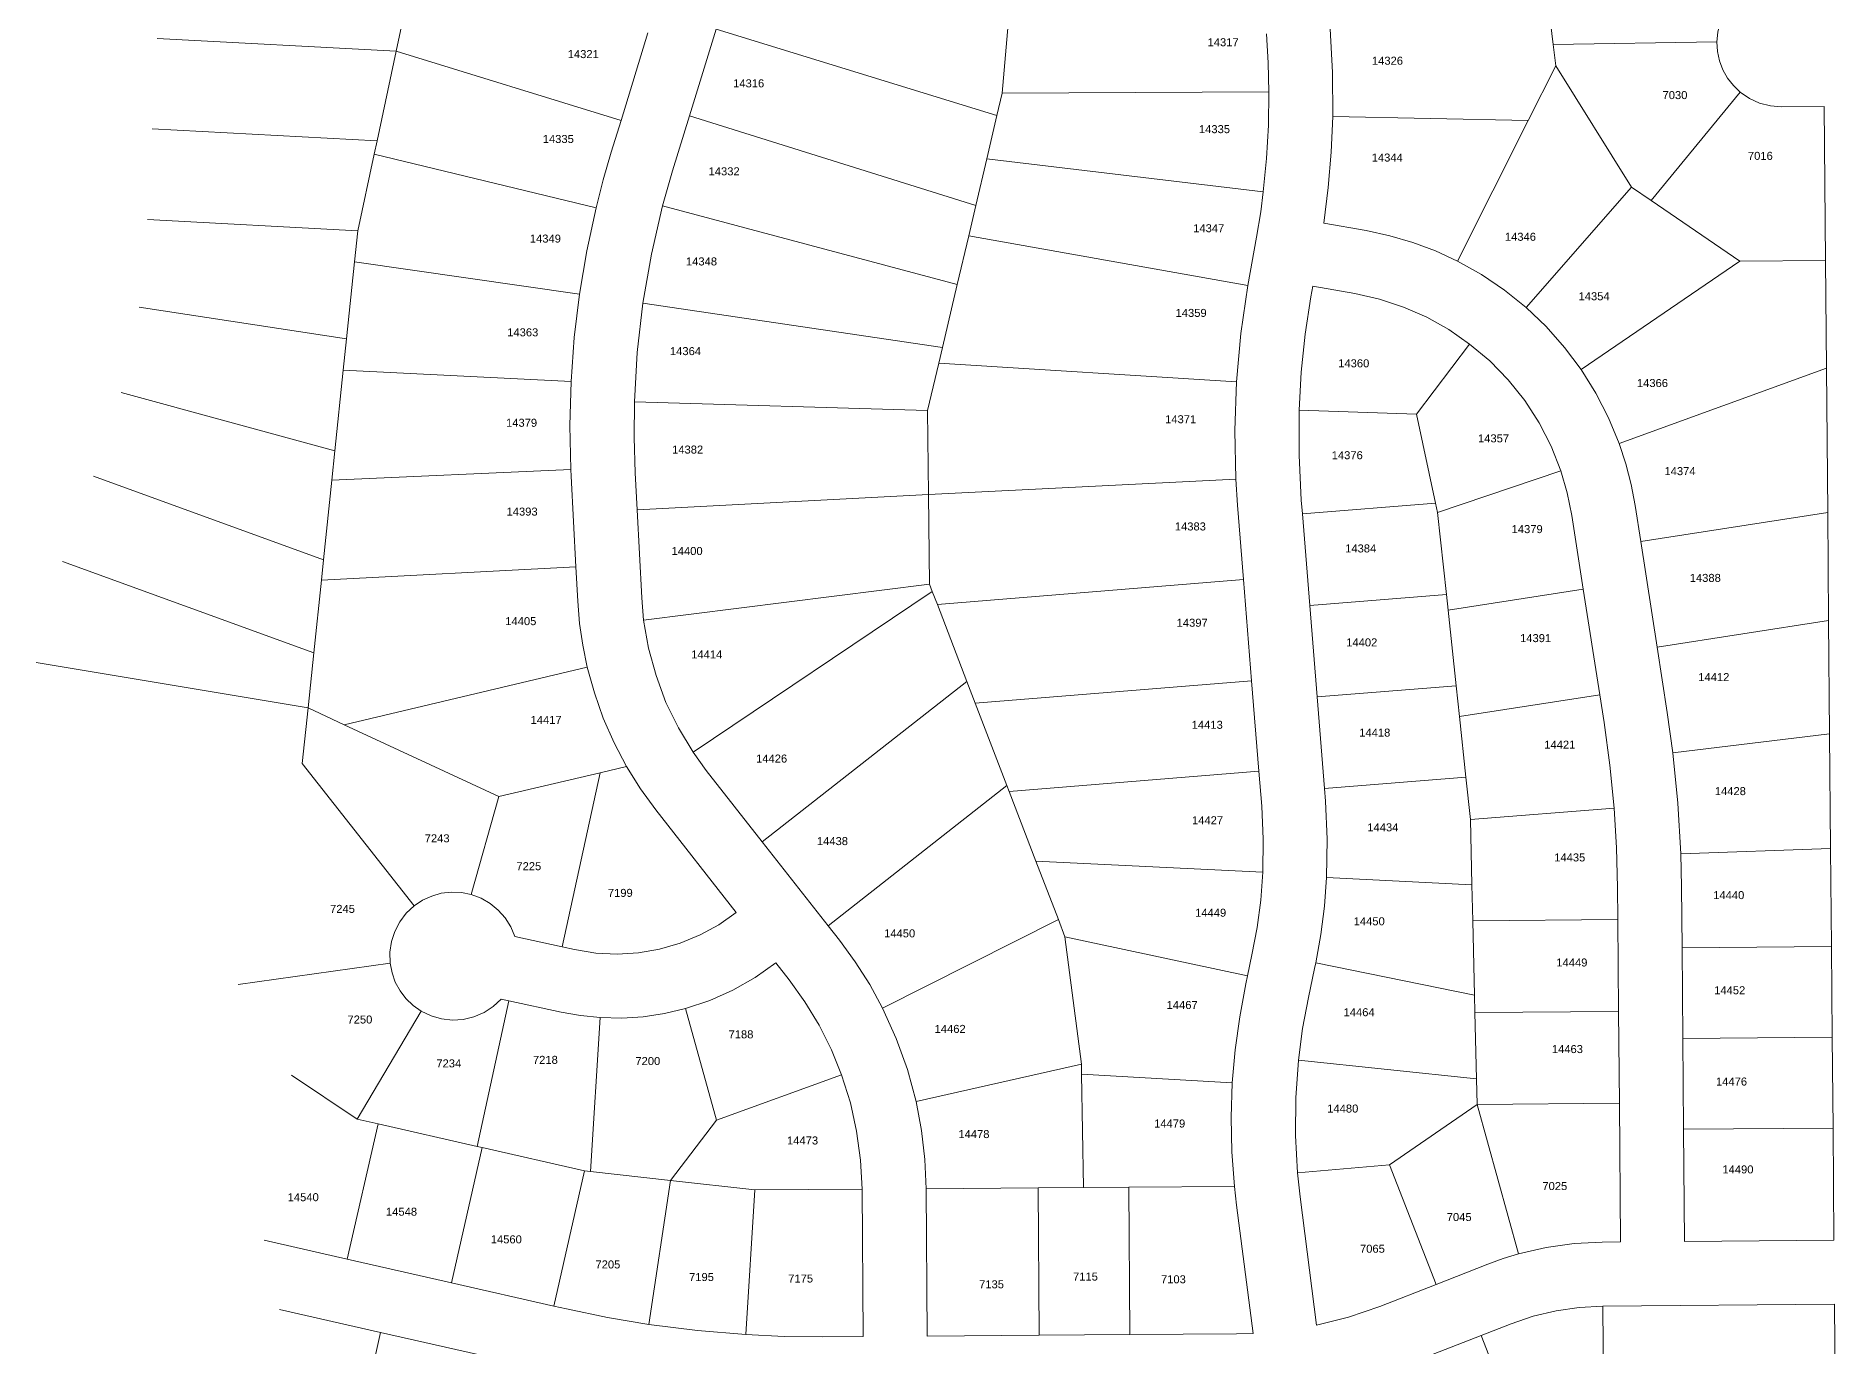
# Model space of a CAD drawing. Header units: feet. Extents: x 865220 to 2843432, y -2240498 to 970288.
# Drawn here: x 2828860 to 2830547, y 962929 to 964156 of the extents above; entities that cross this region are included whole.
import ezdxf
from ezdxf.enums import TextEntityAlignment as Align

# ---------------------------------------------------------------- set-up
doc = ezdxf.new("R2010")
doc.units = ezdxf.units.FT
doc.header["$LTSCALE"] = 0.015
doc.header["$MEASUREMENT"] = 0
doc.layers.add('Dakota County Addresses', color=7, linetype='Continuous')
doc.layers.add('Dakota County Parcels', color=7, linetype='Continuous')
doc.styles.add('Dimensions 100', font='arial.ttf')

# ---------------------------------------------------------------- blocks, each defined once
blk = doc.blocks.new('ACMAP_ANN_TEMPLATE_Dakota County Addresses')
at = {"layer": 'Dakota County Addresses', "style": 'Dimensions 100'}
blk.add_attdef('DakotaCountyAddress', text='', height=50, dxfattribs=at).set_placement((0, 0), align=Align.CENTER)

msp = doc.modelspace()

# ---------------------------------------------------------------- linework, layer by layer
at = {"layer": 'Dakota County Parcels', "lineweight": 5, "ltscale": 100}
for p, q in [((2829197.9, 964142.3), (2829215.9, 964226.5)), ((2830278.2, 964179.4), (2830282.1, 964148.4)), ((2828973.9, 964154.3), (2829197.9, 964142.3)), ((2829408.5, 964077.5), (2829433.7, 964159.5)), ((2829472.6, 964081.7), (2829497.6, 964162.9)), ((2829497.6, 964162.9), (2829760.8, 964081.9)), ((2829765.7, 964102.8), (2829771.3, 964167.6)), ((2829179.9, 964058.2), (2829197.9, 964142.3)), ((2829197.9, 964142.3), (2829408.5, 964077.5)), ((2830282.1, 964148.4), (2830435.4, 964150.9)), ((2830282.1, 964148.4), (2830284.6, 964128.7)), ((2830258.6, 964077.2), (2830284.6, 964128.7)), ((2830284.6, 964128.7), (2830355.5, 964015)), ((2829760.8, 964081.9), (2829765.7, 964102.8)), ((2829765.7, 964102.8), (2830015.6, 964104.2)), ((2830373.8, 964002.5), (2830457.3, 964103.9)), ((2830495.9, 964090.3), (2830535.9, 964090.6)), ((2830537.2, 963946.3), (2830535.9, 964090.6)), ((2828969.3, 964069.5), (2829179.9, 964058.2)), ((2829399.4, 964047.7), (2829408.5, 964077.5)), ((2829456.7, 964030.1), (2829472.6, 964081.7)), ((2829472.6, 964081.7), (2829741, 963997.8)), ((2829751.2, 964041.4), (2829760.8, 964081.9)), ((2830075.4, 964081.2), (2830258.6, 964077.2)), ((2830192.2, 963945.7), (2830258.6, 964077.2)), ((2829177.2, 964045.8), (2829179.9, 964058.2)), ((2829161.9, 963974.1), (2829177.2, 964045.8)), ((2829177.2, 964045.8), (2829385.1, 963995.6)), ((2829741, 963997.8), (2829751.2, 964041.4)), ((2829751.2, 964041.4), (2830010.3, 964010.5)), ((2829456.7, 964030.1), (2829447.4, 963997.5)), ((2830007.9, 963991.8), (2830010.3, 964010.5)), ((2830256.7, 963902.2), (2830355.5, 964015)), ((2830355.5, 964015), (2830373.8, 964002.5)), ((2830373.8, 964002.5), (2830456.9, 963945.6)), ((2829447.4, 963997.5), (2829723.5, 963923.6)), ((2829734.3, 963969.3), (2829741, 963997.8)), ((2830004, 963968), (2830007.9, 963991.8)), ((2828964.8, 963984.6), (2829161.9, 963974.1)), ((2829158.8, 963945.1), (2829161.9, 963974.1)), ((2829723.5, 963923.6), (2829734.3, 963969.3)), ((2829734.3, 963969.3), (2829996, 963922.8)), ((2829996, 963922.8), (2830004, 963968)), ((2830067, 963981.3), (2830106.7, 963974.2)), ((2829151.3, 963873), (2829158.8, 963945.1)), ((2829158.8, 963945.1), (2829369.5, 963914.8)), ((2830308.3, 963844), (2830456.9, 963945.6)), ((2830456.9, 963945.6), (2830537.2, 963946.3)), ((2830538, 963845.4), (2830537.2, 963946.3)), ((2829709.7, 963864.7), (2829723.5, 963923.6)), ((2830055, 963912.3), (2830056.8, 963922.2)), ((2830056.8, 963922.2), (2830096.2, 963915.2)), ((2828957, 963902.5), (2829151.3, 963873)), ((2829428.9, 963906.3), (2829709.7, 963864.7)), ((2829148.2, 963843.4), (2829151.3, 963873)), ((2830153.8, 963802.4), (2830203.7, 963868)), ((2829695.8, 963805.8), (2829706.2, 963850)), ((2829706.2, 963850), (2829709.7, 963864.7)), ((2829706.2, 963850), (2829985.1, 963832.5)), ((2829140.3, 963767.9), (2829148.2, 963843.4)), ((2829148.2, 963843.4), (2829361.7, 963832.9)), ((2830343.8, 963774.8), (2830538, 963845.4)), ((2830539.2, 963710.2), (2830538, 963845.4)), ((2828940.1, 963822.6), (2829140.3, 963767.9)), ((2829421, 963813.7), (2829695.8, 963805.8)), ((2829696.6, 963727.1), (2829695.8, 963805.8)), ((2830043.9, 963806), (2830153.8, 963802.4)), ((2830153.8, 963802.4), (2830171.8, 963719)), ((2829137.5, 963740.5), (2829140.3, 963767.9)), ((2829137.5, 963740.5), (2829361.5, 963750.6)), ((2829361.5, 963750.6), (2829361.8, 963744.2)), ((2830173.7, 963710.1), (2830289.2, 963749.3)), ((2828914.1, 963744.3), (2829129.7, 963666)), ((2829129.7, 963666), (2829137.5, 963740.5)), ((2829366.3, 963659.3), (2829361.8, 963744.2)), ((2829423.5, 963712.7), (2829421.7, 963747.3)), ((2829696.6, 963727.1), (2829984.5, 963741.5)), ((2829984.5, 963741.5), (2829986.1, 963717)), ((2829423.5, 963712.7), (2829696.6, 963727.1)), ((2829697.6, 963643.2), (2829696.6, 963727.1)), ((2829986.1, 963717), (2829991.8, 963647.3)), ((2830047, 963708.9), (2830045.9, 963721.8)), ((2830047, 963708.9), (2830171.8, 963719)), ((2830171.8, 963719), (2830173.7, 963710.1)), ((2830358.7, 963716.7), (2830364, 963682.9)), ((2829427.9, 963630.2), (2829423.5, 963712.7)), ((2830047, 963708.9), (2830053.9, 963623.2)), ((2830173.7, 963710.1), (2830181.9, 963633.5)), ((2830299.4, 963707.5), (2830310.2, 963638.3)), ((2830364, 963682.9), (2830539.2, 963710.2)), ((2830540.1, 963609.1), (2830539.2, 963710.2)), ((2830364, 963682.9), (2830379.4, 963584.1)), ((2828885.1, 963664.4), (2829120.6, 963578.9)), ((2829127.7, 963646.8), (2829129.7, 963666)), ((2829127.7, 963646.8), (2829366.3, 963659.3)), ((2829368, 963627.1), (2829366.3, 963659.3)), ((2829120.6, 963578.9), (2829127.7, 963646.8)), ((2829429.7, 963609.3), (2829697.6, 963643.2)), ((2829476, 963485.7), (2829700.2, 963636.2)), ((2829697.6, 963643.2), (2829700.2, 963636.2)), ((2829700.2, 963636.2), (2829704.9, 963624.1)), ((2829704.9, 963624.1), (2829991.8, 963647.3)), ((2829991.8, 963647.3), (2829999.4, 963552.6)), ((2830053.9, 963623.2), (2830181.9, 963633.5)), ((2830181.9, 963633.5), (2830183.5, 963618.6)), ((2830183.5, 963618.6), (2830310.2, 963638.3)), ((2830310.2, 963638.3), (2830325.6, 963539.5)), ((2829427.9, 963630.2), (2829429.7, 963609.3)), ((2829704.9, 963624.1), (2829732.6, 963552)), ((2830053.9, 963623.2), (2830060.8, 963537.5)), ((2830183.5, 963618.6), (2830191, 963548)), ((2830379.4, 963584.1), (2830540.1, 963609.1)), ((2830541, 963502.9), (2830540.1, 963609.1)), ((2830379.4, 963584.1), (2830388.9, 963522.9)), ((2828860.3, 963569.8), (2829115.2, 963527.2)), ((2829115.2, 963527.2), (2829120.6, 963578.9)), ((2829149.1, 963511.4), (2829376.8, 963565.4)), ((2829540.9, 963401.7), (2829732.6, 963552)), ((2829732.6, 963552), (2829740.4, 963531.7)), ((2829740.4, 963531.7), (2829999.4, 963552.6)), ((2829999.4, 963552.6), (2830006.2, 963467.9)), ((2830060.8, 963537.5), (2830191, 963548)), ((2830191, 963548), (2830194.1, 963519.1)), ((2829740.4, 963531.7), (2829770.1, 963454.4)), ((2830060.8, 963537.5), (2830067.7, 963451.7)), ((2830194.1, 963519.1), (2830325.6, 963539.5)), ((2830325.6, 963539.5), (2830329.6, 963513.6)), ((2829109.7, 963475.1), (2829115.2, 963527.2)), ((2829115.2, 963527.2), (2829149.1, 963511.4)), ((2830194.1, 963519.1), (2830200.2, 963462.4)), ((2830394.1, 963485.2), (2830388.9, 963522.9)), ((2829149.1, 963511.4), (2829294, 963444.1)), ((2830394.1, 963485.2), (2830541, 963502.9)), ((2830541.9, 963395.5), (2830541, 963502.9)), ((2829476, 963485.7), (2829488.4, 963468.6)), ((2829109.7, 963475.1), (2829214.7, 963341.9)), ((2829294, 963444.1), (2829388.8, 963466.5)), ((2829353.3, 963303.4), (2829388.8, 963466.5)), ((2829388.8, 963466.5), (2829413.7, 963472.4)), ((2829488.4, 963468.6), (2829540.9, 963401.7)), ((2829772.2, 963449), (2830006.2, 963467.9)), ((2830006.2, 963467.9), (2830008.9, 963435.2)), ((2830067.7, 963451.7), (2830200.2, 963462.4)), ((2830200.2, 963462.4), (2830204.4, 963422.7)), ((2829602.6, 963323), (2829770.1, 963454.4)), ((2829770.1, 963454.4), (2829772.2, 963449)), ((2829772.2, 963449), (2829797.3, 963383.6)), ((2830067.7, 963451.7), (2830068.7, 963440)), ((2829268.1, 963352.5), (2829294, 963444.1)), ((2829441.2, 963431.6), (2829516.5, 963335.6)), ((2830204.4, 963422.7), (2830339, 963433.3)), ((2830205.9, 963361.4), (2830204.4, 963422.7)), ((2829540.9, 963401.7), (2829602.6, 963323)), ((2830401.5, 963390.5), (2830541.9, 963395.5)), ((2830542.7, 963303.7), (2830541.9, 963395.5)), ((2829797.3, 963383.6), (2830009.8, 963373.2)), ((2829797.3, 963383.6), (2829818.3, 963328.9)), ((2830402.2, 963359.5), (2830401.5, 963390.5)), ((2830069.7, 963368.5), (2830205.9, 963361.4)), ((2830206.7, 963327.8), (2830205.9, 963361.4)), ((2830342.5, 963329), (2830342.2, 963359)), ((2830402.7, 963302.5), (2830402.2, 963359.5)), ((2829653.6, 963245.9), (2829818.3, 963328.9)), ((2829818.3, 963328.9), (2829824.4, 963312.9)), ((2830206.7, 963327.8), (2830342.5, 963329)), ((2830208.4, 963258), (2830206.7, 963327.8)), ((2830343.2, 963243), (2830342.5, 963329)), ((2829309, 963313), (2829353.3, 963303.4)), ((2829602.6, 963323), (2829613.1, 963309.6)), ((2829824.4, 963312.9), (2829995.5, 963276.3)), ((2829824.4, 963312.9), (2829839.9, 963193.4)), ((2829353.3, 963303.4), (2829365, 963300.8)), ((2829995.5, 963276.3), (2829999.7, 963295.8)), ((2830402.7, 963302.5), (2830542.7, 963303.7)), ((2830403.5, 963217.5), (2830402.7, 963302.5)), ((2830543.4, 963218.7), (2830542.7, 963303.7)), ((2829049.7, 963268.1), (2829192.2, 963288.2)), ((2829553.5, 963288.3), (2829565.9, 963272.6)), ((2829993.9, 963268.7), (2829995.5, 963276.3)), ((2830052.6, 963256.1), (2830058.4, 963283.2)), ((2830058.4, 963283.2), (2830059.5, 963288.4)), ((2830059.5, 963288.4), (2830208.4, 963258)), ((2829161.3, 963142.1), (2829221.2, 963243.1)), ((2829273.8, 963116.5), (2829303.4, 963252.8)), ((2829296.2, 963254.4), (2829303.4, 963252.8)), ((2829303.4, 963252.8), (2829352.3, 963242.2)), ((2829468.9, 963245.6), (2829498, 963141.1)), ((2830208.7, 963241.8), (2830208.4, 963258)), ((2830208.7, 963241.8), (2830343.2, 963243)), ((2830344, 963157), (2830343.2, 963243)), ((2829380, 963093.1), (2829388.9, 963237.1)), ((2830210.2, 963179.9), (2830208.7, 963241.8)), ((2830403.5, 963217.5), (2830543.4, 963218.7)), ((2830404.2, 963132.5), (2830403.5, 963217.5)), ((2830544.2, 963133.7), (2830543.4, 963218.7)), ((2829685, 963158.4), (2829839.9, 963193.4)), ((2829840, 963184.2), (2829839.9, 963193.4)), ((2829839.9, 963193.4), (2829840, 963184.2)), ((2830043.2, 963197.3), (2830210.2, 963179.9)), ((2829099.6, 963183.1), (2829161.3, 963142.1)), ((2829498, 963141.1), (2829615.2, 963183.4)), ((2829841.8, 963078), (2829840, 963184.2)), ((2829840, 963184.2), (2829981.3, 963176)), ((2830210.8, 963155.8), (2830210.2, 963179.9)), ((2829161.3, 963142.1), (2829180.8, 963137.6)), ((2830128.6, 963099.1), (2830210.8, 963155.8)), ((2830210.8, 963155.8), (2830344, 963157)), ((2830210.8, 963155.8), (2830249.6, 963015.9)), ((2830345.1, 963027), (2830344, 963157)), ((2829152, 963010.9), (2829180.8, 963137.6)), ((2829180.8, 963137.6), (2829273.8, 963116.5)), ((2829454.7, 963084.7), (2829498, 963141.1)), ((2830404.2, 963132.5), (2830544.2, 963133.7)), ((2830405.1, 963027.5), (2830404.2, 963132.5)), ((2830545.1, 963028.7), (2830544.2, 963133.7)), ((2829249.5, 962988.7), (2829278.3, 963115.5)), ((2829273.8, 963116.5), (2829278.3, 963115.5)), ((2829278.3, 963115.5), (2829374.4, 963093.7)), ((2829345.6, 962966.9), (2829374.4, 963093.7)), ((2829374.4, 963093.7), (2829380, 963093.1)), ((2829380, 963093.1), (2829454.7, 963084.7)), ((2830042.3, 963091.6), (2830128.6, 963099.1)), ((2830042.3, 963091.6), (2830044.8, 963069.3)), ((2830128.6, 963099.1), (2830172.2, 962987.3)), ((2829434.5, 962949.8), (2829454.7, 963084.7)), ((2829454.7, 963084.7), (2829533.9, 963075.8)), ((2829525.6, 962940.2), (2829533.9, 963075.8)), ((2829533.9, 963075.8), (2829634.4, 963076.5)), ((2829635.4, 962938.5), (2829634.4, 963076.5)), ((2829694.4, 963076.9), (2829799.3, 963077.7)), ((2829695.3, 962938.9), (2829694.4, 963076.9)), ((2829799.3, 963077.7), (2829841.8, 963078)), ((2829800.3, 962939.7), (2829799.3, 963077.7)), ((2829841.8, 963078), (2829884.3, 963078.3)), ((2829884.3, 963078.3), (2829983.3, 963079)), ((2829885.3, 962940.3), (2829884.3, 963078.3)), ((2829983.3, 963079), (2829985.2, 963061.6)), ((2829985.2, 963061.6), (2830000.7, 962941.4)), ((2830044.8, 963069.3), (2830060.2, 962949.1)), ((2829074, 963028.6), (2829152, 963010.9)), ((2830327.9, 963026.9), (2830345.1, 963027)), ((2830405.1, 963027.5), (2830545.1, 963028.7)), ((2829152, 963010.9), (2829249.5, 962988.7)), ((2830172.2, 962987.3), (2830220.7, 963006.2)), ((2829249.5, 962988.7), (2829345.6, 962966.9)), ((2830119.5, 962966.7), (2830172.2, 962987.3)), ((2829088.6, 962963.8), (2829183.2, 962942.3)), ((2829345.6, 962966.9), (2829357.3, 962964.3)), ((2830328.4, 962966.9), (2830545.6, 962968.7)), ((2830329.8, 962803.9), (2830328.4, 962966.9)), ((2830547, 962805.8), (2830545.6, 962968.7)), ((2829151, 962800.4), (2829183.2, 962942.3)), ((2829183.2, 962942.3), (2829285.6, 962919)), ((2829695.3, 962938.9), (2829800.3, 962939.7)), ((2829800.3, 962939.7), (2829885.3, 962940.3)), ((2829885.3, 962940.3), (2829985.3, 962941)), ((2829985.3, 962941), (2830000.7, 962941.4)), ((2830141.3, 962910.9), (2830214.5, 962939.4)), ((2830214.5, 962939.4), (2830242.5, 962950.3)), ((2830214.5, 962939.4), (2830272, 962792)), ((2829597.4, 962938.2), (2829635.4, 962938.5))]:
    msp.add_line(p, q, dxfattribs=at)
for points in [[(2830460.7, 964199.1), (2830453.4, 964193.1), (2830447.3, 964186), (2830442.3, 964178), (2830438.6, 964169.4), (2830436.3, 964160.2), (2830435.4, 964150.9)], [(2830015.6, 964104.2), (2830015, 964131.4), (2830013.3, 964158.5)], [(2830075.4, 964081.2), (2830075.3, 964122.2), (2830073.1, 964163.2)], [(2830435.4, 964150.9), (2830436, 964142), (2830437.9, 964133.3), (2830441, 964124.9), (2830445.4, 964117.1), (2830450.8, 964110.1), (2830457.3, 964103.9)], [(2830010.3, 964010.5), (2830013.4, 964041.7), (2830015.1, 964072.9), (2830015.6, 964104.2)], [(2830457.3, 964103.9), (2830465.9, 964098), (2830475.4, 964093.7), (2830485.5, 964091.1), (2830495.9, 964090.3)], [(2830067, 963981.3), (2830071.1, 964014.5), (2830074, 964047.8), (2830075.4, 964081.2)], [(2829399.4, 964047.7), (2829391.8, 964021.8), (2829385.1, 963995.6)], [(2829385.1, 963995.6), (2829376.4, 963955.4), (2829369.5, 963914.8)], [(2829447.4, 963997.5), (2829436.9, 963952.2), (2829428.9, 963906.3)], [(2830192.2, 963945.7), (2830171.7, 963955.2), (2830150.5, 963963.1), (2830128.8, 963969.4), (2830106.7, 963974.2)], [(2830256.7, 963902.2), (2830236.4, 963918.5), (2830214.9, 963933), (2830192.2, 963945.7)], [(2829996, 963922.8), (2829989.3, 963877.8), (2829985.1, 963832.5)], [(2829369.5, 963914.8), (2829364.7, 963874), (2829361.7, 963832.9)], [(2829428.9, 963906.3), (2829423.7, 963860.2), (2829421, 963813.7)], [(2830055, 963912.3), (2830049.6, 963877.1), (2830045.9, 963841.6), (2830043.9, 963806)], [(2830203.7, 963868), (2830184.2, 963881.5), (2830163.5, 963893), (2830141.8, 963902.5), (2830119.3, 963909.9), (2830096.2, 963915.2)], [(2830308.3, 963844), (2830292.7, 963864.8), (2830275.5, 963884.3), (2830256.7, 963902.2)], [(2830289.2, 963749.3), (2830280.1, 963772.3), (2830268.8, 963794.3), (2830255.3, 963815), (2830239.9, 963834.4), (2830222.7, 963852.1), (2830203.7, 963868)], [(2829361.7, 963832.9), (2829360.6, 963791.8), (2829361.5, 963750.6)], [(2830343.8, 963774.8), (2830333.9, 963798.9), (2830322, 963822), (2830308.3, 963844)], [(2829985.1, 963832.5), (2829983.6, 963787), (2829984.5, 963741.5)], [(2829421, 963813.7), (2829420.7, 963780.5), (2829421.7, 963747.3)], [(2830043.9, 963806), (2830043.8, 963763.9), (2830045.9, 963721.8)], [(2830358.7, 963716.7), (2830355, 963736.4), (2830350, 963755.8), (2830343.8, 963774.8)], [(2830299.4, 963707.5), (2830295.2, 963728.6), (2830289.2, 963749.3)], [(2829368, 963627.1), (2829369.7, 963606.3), (2829372.6, 963585.8), (2829376.8, 963565.4)], [(2829429.7, 963609.3), (2829434.3, 963583.1), (2829441.3, 963557.4), (2829450.6, 963532.4), (2829462.2, 963508.5), (2829476, 963485.7)], [(2829376.8, 963565.4), (2829383.5, 963541.2), (2829391.9, 963517.6), (2829402, 963494.6), (2829413.7, 963472.4)], [(2830339, 963433.3), (2830335.1, 963473.5), (2830329.6, 963513.6)], [(2830401.5, 963390.5), (2830398.8, 963437.9), (2830394.1, 963485.2)], [(2829413.7, 963472.4), (2829426.7, 963451.5), (2829441.2, 963431.6)], [(2830009.8, 963373.2), (2830010.3, 963404.2), (2830008.9, 963435.2)], [(2830069.7, 963368.5), (2830070.3, 963404.3), (2830068.7, 963440)], [(2830342.2, 963359), (2830341.3, 963396.1), (2830339, 963433.3)], [(2829999.7, 963295.8), (2830004.5, 963321.4), (2830007.9, 963347.2), (2830009.8, 963373.2)], [(2830059.5, 963288.4), (2830064.2, 963314.9), (2830067.6, 963341.6), (2830069.7, 963368.5)], [(2829268.1, 963352.5), (2829258.9, 963354.3), (2829249.5, 963354.7), (2829240.1, 963353.6), (2829231.1, 963351), (2829222.5, 963347.1), (2829214.7, 963341.9)], [(2829309, 963313), (2829305.2, 963322.1), (2829300, 963330.5), (2829293.5, 963337.9), (2829285.9, 963344.1), (2829277.4, 963349), (2829268.1, 963352.5)], [(2829214.7, 963341.9), (2829207.3, 963334.9), (2829201.2, 963326.9), (2829196.5, 963317.9), (2829193.4, 963308.3), (2829192, 963298.3), (2829192.2, 963288.2)], [(2829365, 963300.8), (2829384.8, 963297.6), (2829404.8, 963296.7), (2829424.9, 963297.9), (2829444.6, 963301.3), (2829463.9, 963306.8), (2829482.5, 963314.5), (2829500.1, 963324.1), (2829516.5, 963335.6)], [(2829653.6, 963245.9), (2829641.5, 963268), (2829628, 963289.3), (2829613.1, 963309.6)], [(2829192.2, 963288.2), (2829193.9, 963279.1), (2829197, 963270.4), (2829201.4, 963262.3), (2829207, 963254.9), (2829213.7, 963248.5), (2829221.2, 963243.1)], [(2829468.9, 963245.6), (2829491.6, 963253.1), (2829513.3, 963262.8), (2829534.1, 963274.6), (2829553.5, 963288.3)], [(2829615.2, 963183.4), (2829605.6, 963207.1), (2829594.1, 963230), (2829580.8, 963251.9), (2829565.9, 963272.6)], [(2829993.9, 963268.7), (2829988.2, 963238), (2829984, 963207.1), (2829981.3, 963176)], [(2829221.2, 963243.1), (2829230.5, 963238.7), (2829240.3, 963235.9), (2829250.5, 963234.8), (2829260.7, 963235.4), (2829270.7, 963237.8), (2829280.1, 963241.8), (2829288.7, 963247.4), (2829296.2, 963254.4)], [(2829388.9, 963237.1), (2829409.1, 963236.7), (2829429.3, 963238), (2829449.3, 963241), (2829468.9, 963245.6)], [(2829685, 963158.4), (2829676.9, 963188.4), (2829666.4, 963217.6), (2829653.6, 963245.9)], [(2830052.6, 963256.1), (2830047.1, 963226.8), (2830043.2, 963197.3)], [(2829352.3, 963242.2), (2829370.5, 963239), (2829388.9, 963237.1)], [(2830043.2, 963197.3), (2830040.7, 963162.1), (2830040.4, 963126.8), (2830042.3, 963091.6)], [(2829634.4, 963076.5), (2829633, 963103.7), (2829629.3, 963130.8), (2829623.4, 963157.4), (2829615.2, 963183.4)], [(2829981.3, 963176), (2829980.3, 963143.6), (2829980.9, 963111.3), (2829983.3, 963079)], [(2829694.4, 963076.9), (2829693.2, 963104.3), (2829690, 963131.5), (2829685, 963158.4)], [(2830327.9, 963026.9), (2830301.5, 963025.5), (2830275.4, 963021.8), (2830249.6, 963015.9)], [(2830249.6, 963015.9), (2830235, 963011.4), (2830220.7, 963006.2)], [(2829357.3, 962964.3), (2829395.8, 962956.3), (2829434.5, 962949.8)], [(2830060.2, 962949.1), (2830090.2, 962956.7), (2830119.5, 962966.7)], [(2830328.4, 962966.9), (2830306.4, 962965.7), (2830284.7, 962962.5), (2830263.3, 962957.4), (2830242.5, 962950.3)], [(2829434.5, 962949.8), (2829480, 962944), (2829525.6, 962940.2)], [(2829525.6, 962940.2), (2829561.5, 962938.6), (2829597.4, 962938.2)]]:
    msp.add_lwpolyline(points, dxfattribs=at)

# ---------------------------------------------------------------- block references
at = {"layer": 'Dakota County Addresses', "lineweight": 5, "ltscale": 100, "xscale": 0.15, "yscale": 0.15, "zscale": 0.15}
for p, values in [((2829972.7, 964146.9), {'DakotaCountyAddress': '14317'}), ((2829373.1, 964135.8), {'DakotaCountyAddress': '14321'}), ((2830126.7, 964129.6), {'DakotaCountyAddress': '14326'}), ((2829528.1, 964108.4), {'DakotaCountyAddress': '14316'}), ((2830396.1, 964097.4), {'DakotaCountyAddress': '7030'}), ((2829964.6, 964065.5), {'DakotaCountyAddress': '14335'}), ((2829349.7, 964056.3), {'DakotaCountyAddress': '14335'}), ((2830126.5, 964038.9), {'DakotaCountyAddress': '14344'}), ((2830476.1, 964040.5), {'DakotaCountyAddress': '7016'}), ((2829505.1, 964026), {'DakotaCountyAddress': '14332'}), ((2829337.6, 963963), {'DakotaCountyAddress': '14349'}), ((2829959.2, 963972.7), {'DakotaCountyAddress': '14347'}), ((2830251.3, 963964.7), {'DakotaCountyAddress': '14346'}), ((2829483.9, 963941.6), {'DakotaCountyAddress': '14348'}), ((2829942.7, 963893.4), {'DakotaCountyAddress': '14359'}), ((2830320.3, 963909), {'DakotaCountyAddress': '14354'}), ((2829316.4, 963875.2), {'DakotaCountyAddress': '14363'}), ((2829468.9, 963857.6), {'DakotaCountyAddress': '14364'}), ((2830095.1, 963846.2), {'DakotaCountyAddress': '14360'}), ((2830375, 963827.7), {'DakotaCountyAddress': '14366'}), ((2829932.9, 963793.8), {'DakotaCountyAddress': '14371'}), ((2829315.3, 963790.5), {'DakotaCountyAddress': '14379'}), ((2830226.1, 963775.9), {'DakotaCountyAddress': '14357'}), ((2829470.9, 963765.4), {'DakotaCountyAddress': '14382'}), ((2830089, 963760.1), {'DakotaCountyAddress': '14376'}), ((2830400.8, 963745.2), {'DakotaCountyAddress': '14374'}), ((2829315.8, 963707.3), {'DakotaCountyAddress': '14393'}), ((2829942, 963693.4), {'DakotaCountyAddress': '14383'}), ((2830257.6, 963690.9), {'DakotaCountyAddress': '14379'}), ((2829470.4, 963670.4), {'DakotaCountyAddress': '14400'}), ((2830101.6, 963672.8), {'DakotaCountyAddress': '14384'}), ((2830424.5, 963645.2), {'DakotaCountyAddress': '14388'}), ((2829314.6, 963604.7), {'DakotaCountyAddress': '14405'}), ((2829943.7, 963603.2), {'DakotaCountyAddress': '14397'}), ((2829488.8, 963573.5), {'DakotaCountyAddress': '14414'}), ((2830102.6, 963584.8), {'DakotaCountyAddress': '14402'}), ((2830265.5, 963588.8), {'DakotaCountyAddress': '14391'}), ((2830432.5, 963552.3), {'DakotaCountyAddress': '14412'}), ((2829338.3, 963512.2), {'DakotaCountyAddress': '14417'}), ((2829957.8, 963507.6), {'DakotaCountyAddress': '14413'}), ((2830114.8, 963500.3), {'DakotaCountyAddress': '14418'}), ((2830288.2, 963489), {'DakotaCountyAddress': '14421'}), ((2829549.6, 963476), {'DakotaCountyAddress': '14426'}), ((2830448, 963445.5), {'DakotaCountyAddress': '14428'}), ((2829958.1, 963418.2), {'DakotaCountyAddress': '14427'}), ((2830122.4, 963411.6), {'DakotaCountyAddress': '14434'}), ((2829236.2, 963401.3), {'DakotaCountyAddress': '7243'}), ((2829606.6, 963398.7), {'DakotaCountyAddress': '14438'}), ((2829322.1, 963375.2), {'DakotaCountyAddress': '7225'}), ((2830297.5, 963383.4), {'DakotaCountyAddress': '14435'}), ((2829407.8, 963350.2), {'DakotaCountyAddress': '7199'}), ((2830446.5, 963348.1), {'DakotaCountyAddress': '14440'}), ((2829147.5, 963335.2), {'DakotaCountyAddress': '7245'}), ((2829961, 963331.6), {'DakotaCountyAddress': '14449'}), ((2830109.6, 963323.6), {'DakotaCountyAddress': '14450'}), ((2829669.6, 963312.3), {'DakotaCountyAddress': '14450'}), ((2830299.5, 963285), {'DakotaCountyAddress': '14449'}), ((2830447.4, 963259), {'DakotaCountyAddress': '14452'}), ((2829934.3, 963245.2), {'DakotaCountyAddress': '14467'}), ((2830100.1, 963238.4), {'DakotaCountyAddress': '14464'}), ((2829163.8, 963231.6), {'DakotaCountyAddress': '7250'}), ((2829716.9, 963222.8), {'DakotaCountyAddress': '14462'}), ((2829520.9, 963217.7), {'DakotaCountyAddress': '7188'}), ((2830295.3, 963203.9), {'DakotaCountyAddress': '14463'}), ((2829247.1, 963190.5), {'DakotaCountyAddress': '7234'}), ((2829337.6, 963193.8), {'DakotaCountyAddress': '7218'}), ((2829433.6, 963192.7), {'DakotaCountyAddress': '7200'}), ((2830449.1, 963173.5), {'DakotaCountyAddress': '14476'}), ((2829922.6, 963134.2), {'DakotaCountyAddress': '14479'}), ((2830084.8, 963148.2), {'DakotaCountyAddress': '14480'}), ((2829578.6, 963118.3), {'DakotaCountyAddress': '14473'}), ((2829739.2, 963124.3), {'DakotaCountyAddress': '14478'}), ((2830455.1, 963091.2), {'DakotaCountyAddress': '14490'}), ((2830283.5, 963075.6), {'DakotaCountyAddress': '7025'}), ((2829110.7, 963065.2), {'DakotaCountyAddress': '14540'}), ((2829202.8, 963051.6), {'DakotaCountyAddress': '14548'}), ((2830193.9, 963046.6), {'DakotaCountyAddress': '7045'}), ((2829301, 963025.7), {'DakotaCountyAddress': '14560'}), ((2830112.6, 963016.9), {'DakotaCountyAddress': '7065'}), ((2829396.2, 963002.2), {'DakotaCountyAddress': '7205'}), ((2829483.9, 962990.4), {'DakotaCountyAddress': '7195'}), ((2829576.8, 962989), {'DakotaCountyAddress': '7175'}), ((2829755.7, 962983.6), {'DakotaCountyAddress': '7135'}), ((2829843.7, 962990.8), {'DakotaCountyAddress': '7115'}), ((2829926.1, 962988.3), {'DakotaCountyAddress': '7103'})]:
    msp.add_blockref('ACMAP_ANN_TEMPLATE_Dakota County Addresses', p, dxfattribs=at).add_auto_attribs(values)

doc.saveas('drawing.dxf')
